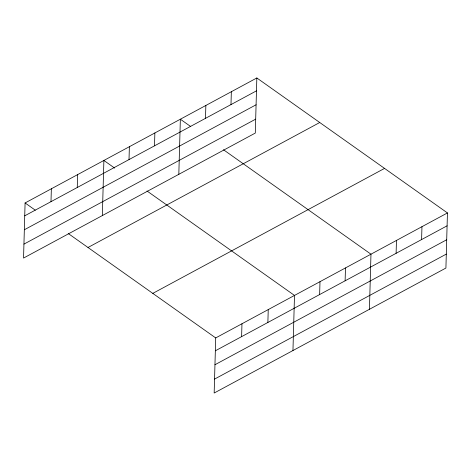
<?xml version="1.0" encoding="UTF-8"?>
<svg xmlns="http://www.w3.org/2000/svg" width="471" height="471" viewBox="0 0 471 471"><rect width="100%" height="100%" fill="white"/><g stroke="black" fill="none" stroke-linecap="round" stroke-linejoin="round"><path stroke-width="0.71" d="M25.087 202.954L23.55 258.061L255.294 133.075L256.836 77.968L25.087 202.954L35.272 210.166M50.992 201.665L51.357 188.789M77.262 187.499L77.621 174.623M102.342 215.565L103.885 160.458L114.665 168.094M129.013 159.587L129.378 146.711M154.506 145.839L154.865 132.963M178.821 174.323L180.358 119.21L190.543 126.422M205.491 118.339L205.851 105.463M68.224 233.498L215.706 337.925L214.164 393.032L445.913 268.046L447.45 212.939L256.836 77.968M230.984 104.591L231.343 91.715M241.611 336.635L241.97 323.76M267.875 322.47L268.235 309.594M292.956 350.536L294.499 295.429L147.017 191.002M319.632 294.558L319.992 281.682M345.119 280.81L345.484 267.934M369.435 309.294L370.971 254.187L223.495 149.754M396.105 253.31L396.464 240.434M421.598 239.562L421.957 226.686M24.727 215.83L256.477 90.844M24.339 229.766L256.089 104.78M23.939 244.125L255.688 119.139M87.995 247.493L319.738 122.507M152.798 293.386L384.548 168.4M215.706 337.925L447.45 212.939M215.341 350.801L447.091 225.815M214.953 364.737L446.702 239.751M214.552 379.096L446.302 254.11"/></g></svg>
